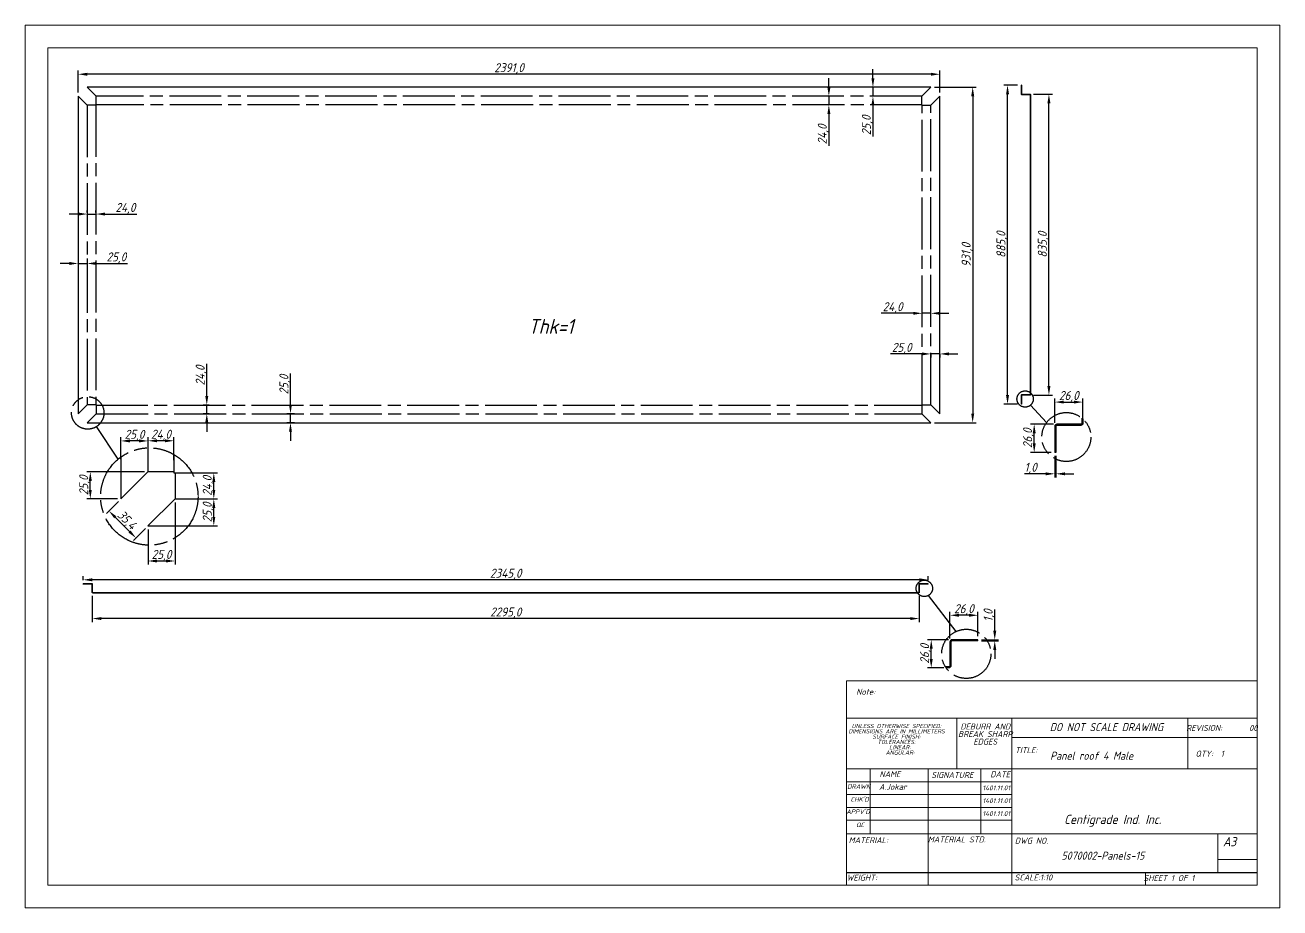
# Model space of a CAD drawing. Header units: inches. Extents: x 18597 to 101525, y -10106 to 51.
# Drawn here: x 63507 to 66990, y -2417 to 33 of the extents above; entities that cross this region are included whole.
import ezdxf

# ---------------------------------------------------------------- set-up
doc = ezdxf.new("R2010")
doc.units = ezdxf.units.IN
doc.header["$LTSCALE"] = 6
doc.header["$MEASUREMENT"] = 0
doc.linetypes.add('ACAD_ISO08W100', pattern=[36, 24, -3, 6, -3])
doc.linetypes.add('SLD-Solid', pattern=[0])
doc.styles.add('GENISO', font='geniso.shx', dxfattribs={"oblique": 15})
doc.dimstyles.new('Scale', dxfattribs={"dimscale": 10, "dimtxt": 2.5, "dimasz": 2.5, "dimexe": 1, "dimexo": 1, "dimgap": 0.1, "dimtad": 1, "dimdec": 1, "dimzin": 0, "dimtxsty": 'GENISO', "dimcen": 2.5, "dimclrd": 1, "dimclre": 1, "dimclrt": 256, "dimadec": 0, "dimazin": 0, "dimtfac": 1, "dimtdec": 1, "dimtmove": 0, "dimatfit": 3, "dimfxl": 1, "dimtzin": 0, "dimlwd": -1, "dimlwe": -1, "dimarcsym": 0})
doc.dimstyles.new('Scale 3', dxfattribs={"dimscale": 10, "dimtxt": 2.5, "dimasz": 2.5, "dimexe": 1, "dimexo": 1, "dimgap": 0.1, "dimtad": 1, "dimdec": 1, "dimlfac": 0.333333, "dimzin": 0, "dimtxsty": 'GENISO', "dimcen": 2.5, "dimclrd": 1, "dimclre": 1, "dimclrt": 256, "dimadec": 0, "dimazin": 0, "dimtfac": 1, "dimtdec": 1, "dimtmove": 0, "dimatfit": 3, "dimfxl": 1, "dimtzin": 0, "dimlwd": -1, "dimlwe": -1, "dimarcsym": 0})

# ---------------------------------------------------------------- blocks, each defined once
blk = doc.blocks.new('*D268')
at = {"color": 1, "transparency": 16777216}
for p, q in [((66030.9, -139.8), (66147, -139.8)), ((66137, -164.8), (66137, -1045.8)), ((66030.9, -1070.8), (66147, -1070.8))]:
    blk.add_line(p, q, dxfattribs=at)
for points in [[(66132.9, -164.8), (66141.2, -164.8), (66137, -139.8)], [(66132.9, -1045.8), (66141.2, -1045.8), (66137, -1070.8)]]:
    blk.add_solid(points, dxfattribs=at)
at = {"layer": 'Defpoints', "color": 0, "transparency": 16777216}
for p in [(66020.9, -139.8), (66020.9, -1070.8), (66137, -1070.8)]:
    blk.add_point(p, dxfattribs=at)
at = {"transparency": 16777216, "insert": (66121.7, -605.3), "char_height": 25, "attachment_point": 5, "rotation": 90, "style": 'GENISO'}
blk.add_mtext('931,0', dxfattribs=at)
blk = doc.blocks.new('*D269')
at = {"color": 1, "transparency": 16777216}
for p, q in [((63654.9, -154.8), (63654.9, -93.7)), ((66020.9, -103.7), (63679.9, -103.7)), ((66045.9, -154.8), (66045.9, -93.7))]:
    blk.add_line(p, q, dxfattribs=at)
for points in [[(63679.9, -99.6), (63679.9, -107.9), (63654.9, -103.7)], [(66020.9, -99.6), (66020.9, -107.9), (66045.9, -103.7)]]:
    blk.add_solid(points, dxfattribs=at)
at = {"layer": 'Defpoints', "color": 0, "transparency": 16777216}
for p in [(63654.9, -103.7), (63654.9, -164.8), (66045.9, -164.8)]:
    blk.add_point(p, dxfattribs=at)
at = {"transparency": 16777216, "insert": (64850.4, -88.4), "char_height": 25, "attachment_point": 5, "style": 'GENISO'}
blk.add_mtext('2391,0', dxfattribs=at)
blk = doc.blocks.new('*D270')
at = {"color": 1, "transparency": 16777216}
for p, q in [((64011.5, -996.8), (64011.5, -907.9)), ((64018.3, -1021.8), (64001.5, -1021.8)), ((64011.5, -1045.8), (64011.5, -1021.8)), ((64018.3, -1045.8), (64001.5, -1045.8)), ((64011.5, -1070.8), (64011.5, -1095.8))]:
    blk.add_line(p, q, dxfattribs=at)
for points in [[(64007.3, -996.8), (64015.7, -996.8), (64011.5, -1021.8)], [(64007.3, -1070.8), (64015.7, -1070.8), (64011.5, -1045.8)]]:
    blk.add_solid(points, dxfattribs=at)
at = {"layer": 'Defpoints', "color": 0, "transparency": 16777216}
for p in [(64011.5, -1021.8), (64028.3, -1021.8), (64028.3, -1045.8)]:
    blk.add_point(p, dxfattribs=at)
at = {"transparency": 16777216, "insert": (63996.1, -939.9), "char_height": 25, "attachment_point": 5, "rotation": 90, "style": 'GENISO'}
blk.add_mtext('24,0', dxfattribs=at)
blk = doc.blocks.new('*D271')
at = {"color": 1, "transparency": 16777216}
for p, q in [((64243.8, -1020.8), (64243.8, -934.4)), ((64255.1, -1045.8), (64233.8, -1045.8)), ((64255.1, -1070.8), (64233.8, -1070.8)), ((64243.8, -1070.8), (64243.8, -1045.8)), ((64243.8, -1095.8), (64243.8, -1120.8))]:
    blk.add_line(p, q, dxfattribs=at)
for points in [[(64239.6, -1020.8), (64247.9, -1020.8), (64243.8, -1045.8)], [(64239.6, -1095.8), (64247.9, -1095.8), (64243.8, -1070.8)]]:
    blk.add_solid(points, dxfattribs=at)
at = {"layer": 'Defpoints', "color": 0, "transparency": 16777216}
for p in [(64243.8, -1045.8), (64265.1, -1045.8), (64265.1, -1070.8)]:
    blk.add_point(p, dxfattribs=at)
at = {"transparency": 16777216, "insert": (64228.4, -965.1), "char_height": 25, "attachment_point": 5, "rotation": 90, "style": 'GENISO'}
blk.add_mtext('25,0', dxfattribs=at)
blk = doc.blocks.new('*D272')
at = {"color": 1, "transparency": 16777216}
for p, q in [((65995.9, -880), (65909.4, -880)), ((66045.9, -880), (66020.9, -880)), ((66020.9, -880.3), (66020.9, -890)), ((66045.9, -880.3), (66045.9, -890)), ((66070.9, -880), (66095.9, -880))]:
    blk.add_line(p, q, dxfattribs=at)
for points in [[(65995.9, -875.8), (65995.9, -884.1), (66020.9, -880)], [(66070.9, -875.8), (66070.9, -884.1), (66045.9, -880)]]:
    blk.add_solid(points, dxfattribs=at)
at = {"layer": 'Defpoints', "color": 0, "transparency": 16777216}
for p in [(66020.9, -870.3), (66045.9, -870.3), (66020.9, -880)]:
    blk.add_point(p, dxfattribs=at)
at = {"transparency": 16777216, "insert": (65940.1, -864.6), "char_height": 25, "attachment_point": 5, "style": 'GENISO'}
blk.add_mtext('25,0', dxfattribs=at)
blk = doc.blocks.new('*D273')
at = {"color": 1, "transparency": 16777216}
for p, q in [((65996.9, -764.6), (65996.9, -757.2)), ((66020.9, -764.6), (66020.9, -757.2)), ((65971.9, -767.2), (65882.9, -767.2)), ((66020.9, -767.2), (65996.9, -767.2)), ((66045.9, -767.2), (66070.9, -767.2))]:
    blk.add_line(p, q, dxfattribs=at)
for points in [[(65971.9, -763), (65971.9, -771.4), (65996.9, -767.2)], [(66045.9, -763), (66045.9, -771.4), (66020.9, -767.2)]]:
    blk.add_solid(points, dxfattribs=at)
at = {"layer": 'Defpoints', "color": 0, "transparency": 16777216}
for p in [(65996.9, -767.2), (65996.9, -774.6), (66020.9, -774.6)]:
    blk.add_point(p, dxfattribs=at)
at = {"transparency": 16777216, "insert": (65914.9, -751.8), "char_height": 25, "attachment_point": 5, "style": 'GENISO'}
blk.add_mtext('24,0', dxfattribs=at)
blk = doc.blocks.new('*D274')
at = {"color": 1, "transparency": 16777216}
for p, q in [((65737.9, -139.8), (65737.9, -114.8)), ((65745.3, -164.8), (65727.9, -164.8)), ((65737.9, -164.8), (65737.9, -188.8)), ((65745.3, -188.8), (65727.9, -188.8)), ((65737.9, -213.8), (65737.9, -302.8))]:
    blk.add_line(p, q, dxfattribs=at)
for points in [[(65733.8, -139.8), (65742.1, -139.8), (65737.9, -164.8)], [(65733.8, -213.8), (65742.1, -213.8), (65737.9, -188.8)]]:
    blk.add_solid(points, dxfattribs=at)
at = {"layer": 'Defpoints', "color": 0, "transparency": 16777216}
for p in [(65755.3, -164.8), (65737.9, -188.8), (65755.3, -188.8)]:
    blk.add_point(p, dxfattribs=at)
at = {"transparency": 16777216, "insert": (65722.6, -270.8), "char_height": 25, "attachment_point": 5, "rotation": 90, "style": 'GENISO'}
blk.add_mtext('24,0', dxfattribs=at)
blk = doc.blocks.new('*D275')
at = {"color": 1, "transparency": 16777216}
for p, q in [((65860.2, -114.8), (65860.2, -89.8)), ((65860.2, -139.8), (65860.2, -164.8)), ((65860.2, -189.8), (65860.2, -276.3))]:
    blk.add_line(p, q, dxfattribs=at)
for points in [[(65856, -114.8), (65864.3, -114.8), (65860.2, -139.8)], [(65856, -189.8), (65864.3, -189.8), (65860.2, -164.8)]]:
    blk.add_solid(points, dxfattribs=at)
at = {"layer": 'Defpoints', "color": 0, "transparency": 16777216}
for p in [(65860.2, -139.8), (65860.2, -164.8), (65860.2, -164.8)]:
    blk.add_point(p, dxfattribs=at)
at = {"transparency": 16777216, "insert": (65844.8, -245.6), "char_height": 25, "attachment_point": 5, "rotation": 90, "style": 'GENISO'}
blk.add_mtext('25,0', dxfattribs=at)
blk = doc.blocks.new('*D276')
at = {"color": 1, "transparency": 16777216}
for p, q in [((63654.9, -615.3), (63654.9, -638.9)), ((63679.9, -615.3), (63679.9, -638.9)), ((63629.9, -628.9), (63604.9, -628.9)), ((63654.9, -628.9), (63679.9, -628.9)), ((63704.9, -628.9), (63791.3, -628.9))]:
    blk.add_line(p, q, dxfattribs=at)
for points in [[(63629.9, -624.7), (63629.9, -633.1), (63654.9, -628.9)], [(63704.9, -624.7), (63704.9, -633.1), (63679.9, -628.9)]]:
    blk.add_solid(points, dxfattribs=at)
at = {"layer": 'Defpoints', "color": 0, "transparency": 16777216}
for p in [(63654.9, -605.3), (63679.9, -605.3), (63679.9, -628.9)]:
    blk.add_point(p, dxfattribs=at)
at = {"transparency": 16777216, "insert": (63760.6, -613.5), "char_height": 25, "attachment_point": 5, "style": 'GENISO'}
blk.add_mtext('25,0', dxfattribs=at)
blk = doc.blocks.new('*D277')
at = {"color": 1, "transparency": 16777216}
for p, q in [((63679.9, -487.1), (63679.9, -481.8)), ((63703.9, -487.1), (63703.9, -481.8)), ((63654.9, -491.8), (63629.9, -491.8)), ((63679.9, -491.8), (63703.9, -491.8)), ((63728.9, -491.8), (63817.8, -491.8))]:
    blk.add_line(p, q, dxfattribs=at)
for points in [[(63654.9, -487.6), (63654.9, -495.9), (63679.9, -491.8)], [(63728.9, -487.6), (63728.9, -495.9), (63703.9, -491.8)]]:
    blk.add_solid(points, dxfattribs=at)
at = {"layer": 'Defpoints', "color": 0, "transparency": 16777216}
for p in [(63679.9, -497.1), (63703.9, -491.8), (63703.9, -497.1)]:
    blk.add_point(p, dxfattribs=at)
at = {"transparency": 16777216, "insert": (63785.8, -476.4), "char_height": 25, "attachment_point": 5, "style": 'GENISO'}
blk.add_mtext('24,0', dxfattribs=at)
blk = doc.blocks.new('*D278')
at = {"color": 1, "transparency": 16777216}
for p, q in [((66360.9, -1075.2), (66297.7, -1075.2)), ((66307.7, -1128.2), (66307.7, -1100.2)), ((66354.9, -1153.2), (66297.7, -1153.2))]:
    blk.add_line(p, q, dxfattribs=at)
for points in [[(66303.6, -1100.2), (66311.9, -1100.2), (66307.7, -1075.2)], [(66303.6, -1128.2), (66311.9, -1128.2), (66307.7, -1153.2)]]:
    blk.add_solid(points, dxfattribs=at)
at = {"layer": 'Defpoints', "color": 0, "transparency": 16777216}
for p in [(66307.7, -1075.2), (66370.9, -1075.2), (66364.9, -1153.2)]:
    blk.add_point(p, dxfattribs=at)
at = {"transparency": 16777216, "insert": (66292.4, -1114.2), "char_height": 25, "attachment_point": 5, "rotation": 90, "style": 'GENISO'}
blk.add_mtext('26,0', dxfattribs=at)
blk = doc.blocks.new('*D279')
at = {"color": 1, "transparency": 16777216}
for p, q in [((66364.9, -1071.2), (66364.9, -1003.6)), ((66442.9, -1062.2), (66442.9, -1003.6)), ((66389.9, -1013.6), (66417.9, -1013.6))]:
    blk.add_line(p, q, dxfattribs=at)
for points in [[(66389.9, -1009.5), (66389.9, -1017.8), (66364.9, -1013.6)], [(66417.9, -1009.5), (66417.9, -1017.8), (66442.9, -1013.6)]]:
    blk.add_solid(points, dxfattribs=at)
at = {"layer": 'Defpoints', "color": 0, "transparency": 16777216}
for p in [(66442.9, -1013.6), (66442.9, -1072.2), (66364.9, -1081.2)]:
    blk.add_point(p, dxfattribs=at)
at = {"transparency": 16777216, "insert": (66403.9, -998.3), "char_height": 25, "attachment_point": 5, "style": 'GENISO'}
blk.add_mtext('26,0', dxfattribs=at)
blk = doc.blocks.new('*D280')
at = {"color": 1, "transparency": 16777216}
for p, q in [((66364.9, -1163.2), (66364.9, -1222.7)), ((66367.9, -1163.2), (66367.9, -1222.7)), ((66339.9, -1212.7), (66280.6, -1212.7)), ((66367.9, -1212.7), (66364.9, -1212.7)), ((66392.9, -1212.7), (66417.9, -1212.7))]:
    blk.add_line(p, q, dxfattribs=at)
for points in [[(66339.9, -1208.6), (66339.9, -1216.9), (66364.9, -1212.7)], [(66392.9, -1208.6), (66392.9, -1216.9), (66367.9, -1212.7)]]:
    blk.add_solid(points, dxfattribs=at)
at = {"layer": 'Defpoints', "color": 0, "transparency": 16777216}
for p in [(66364.9, -1153.2), (66367.9, -1153.2), (66364.9, -1212.7)]:
    blk.add_point(p, dxfattribs=at)
at = {"transparency": 16777216, "insert": (66297.7, -1197.4), "char_height": 25, "attachment_point": 5, "style": 'GENISO'}
blk.add_mtext('1,0', dxfattribs=at)
blk = doc.blocks.new('*D281')
at = {"color": 1, "transparency": 16777216}
for p, q in [((66073.7, -1669.4), (66073.7, -1595.3)), ((66151.7, -1663.4), (66151.7, -1595.3)), ((66126.7, -1605.3), (66098.7, -1605.3))]:
    blk.add_line(p, q, dxfattribs=at)
for points in [[(66098.7, -1601.2), (66098.7, -1609.5), (66073.7, -1605.3)], [(66126.7, -1601.2), (66126.7, -1609.5), (66151.7, -1605.3)]]:
    blk.add_solid(points, dxfattribs=at)
at = {"layer": 'Defpoints', "color": 0, "transparency": 16777216}
for p in [(66073.7, -1605.3), (66073.7, -1679.4), (66151.7, -1673.4)]:
    blk.add_point(p, dxfattribs=at)
at = {"transparency": 16777216, "insert": (66112.7, -1590), "char_height": 25, "attachment_point": 5, "style": 'GENISO'}
blk.add_mtext('26,0', dxfattribs=at)
blk = doc.blocks.new('*D282')
at = {"color": 1, "transparency": 16777216}
for p, q in [((66069.7, -1673.4), (66012, -1673.4)), ((66022, -1726.4), (66022, -1698.4)), ((66057, -1751.4), (66012, -1751.4))]:
    blk.add_line(p, q, dxfattribs=at)
for points in [[(66017.8, -1698.4), (66026.1, -1698.4), (66022, -1673.4)], [(66017.8, -1726.4), (66026.1, -1726.4), (66022, -1751.4)]]:
    blk.add_solid(points, dxfattribs=at)
at = {"layer": 'Defpoints', "color": 0, "transparency": 16777216}
for p in [(66022, -1673.4), (66079.7, -1673.4), (66067, -1751.4)]:
    blk.add_point(p, dxfattribs=at)
at = {"transparency": 16777216, "insert": (66006.6, -1712.4), "char_height": 25, "attachment_point": 5, "rotation": 90, "style": 'GENISO'}
blk.add_mtext('26,0', dxfattribs=at)
blk = doc.blocks.new('*D283')
at = {"color": 1, "transparency": 16777216}
for p, q in [((66198.2, -1648.4), (66198.2, -1589.1)), ((66161.7, -1673.4), (66208.2, -1673.4)), ((66161.7, -1676.4), (66208.2, -1676.4)), ((66198.2, -1676.4), (66198.2, -1673.4)), ((66198.2, -1701.4), (66198.2, -1726.4))]:
    blk.add_line(p, q, dxfattribs=at)
for points in [[(66194, -1648.4), (66202.4, -1648.4), (66198.2, -1673.4)], [(66194, -1701.4), (66202.4, -1701.4), (66198.2, -1676.4)]]:
    blk.add_solid(points, dxfattribs=at)
at = {"layer": 'Defpoints', "color": 0, "transparency": 16777216}
for p in [(66151.7, -1673.4), (66151.7, -1676.4), (66198.2, -1673.4)]:
    blk.add_point(p, dxfattribs=at)
at = {"transparency": 16777216, "insert": (66182.8, -1606.2), "char_height": 25, "attachment_point": 5, "rotation": 90, "style": 'GENISO'}
blk.add_mtext('1,0', dxfattribs=at)
blk = doc.blocks.new('*D284')
at = {"color": 1, "transparency": 16777216}
for p, q in [((63693.6, -1551.6), (63693.6, -1624.4)), ((65988.6, -1551.6), (65988.6, -1624.4)), ((65963.6, -1614.4), (63718.6, -1614.4))]:
    blk.add_line(p, q, dxfattribs=at)
for points in [[(63718.6, -1610.3), (63718.6, -1618.6), (63693.6, -1614.4)], [(65963.6, -1610.3), (65963.6, -1618.6), (65988.6, -1614.4)]]:
    blk.add_solid(points, dxfattribs=at)
at = {"layer": 'Defpoints', "color": 0, "transparency": 16777216}
for p in [(63693.6, -1541.6), (65988.6, -1541.6), (63693.6, -1614.4)]:
    blk.add_point(p, dxfattribs=at)
at = {"transparency": 16777216, "insert": (64841.1, -1599.1), "char_height": 25, "attachment_point": 5, "style": 'GENISO'}
blk.add_mtext('2295,0', dxfattribs=at)
blk = doc.blocks.new('*D285')
at = {"color": 1, "transparency": 16777216}
for p, q in [((66305.8, -159.3), (66358.6, -159.3)), ((66348.6, -969.3), (66348.6, -184.3)), ((66305.8, -994.3), (66358.6, -994.3))]:
    blk.add_line(p, q, dxfattribs=at)
for points in [[(66344.4, -184.3), (66352.8, -184.3), (66348.6, -159.3)], [(66344.4, -969.3), (66352.8, -969.3), (66348.6, -994.3)]]:
    blk.add_solid(points, dxfattribs=at)
at = {"layer": 'Defpoints', "color": 0, "transparency": 16777216}
for p in [(66295.8, -159.3), (66348.6, -159.3), (66295.8, -994.3)]:
    blk.add_point(p, dxfattribs=at)
at = {"transparency": 16777216, "insert": (66333.2, -576.8), "char_height": 25, "attachment_point": 5, "rotation": 90, "style": 'GENISO'}
blk.add_mtext('835,0', dxfattribs=at)
blk = doc.blocks.new('*D286')
at = {"color": 1, "transparency": 16777216}
for p, q in [((63965.2, -1282.2), (64041, -1282.2)), ((64031, -1332.2), (64031, -1307.2)), ((63960.7, -1357.2), (64041, -1357.2))]:
    blk.add_line(p, q, dxfattribs=at)
for points in [[(64026.9, -1307.2), (64035.2, -1307.2), (64031, -1282.2)], [(64026.9, -1332.2), (64035.2, -1332.2), (64031, -1357.2)]]:
    blk.add_solid(points, dxfattribs=at)
at = {"layer": 'Defpoints', "color": 0, "transparency": 16777216}
for p in [(63955.2, -1282.2), (64031, -1282.2), (63950.7, -1357.2)]:
    blk.add_point(p, dxfattribs=at)
at = {"transparency": 16777216, "insert": (64015.7, -1319.7), "char_height": 25, "attachment_point": 5, "rotation": 90, "style": 'GENISO'}
blk.add_mtext('25,0', dxfattribs=at)
blk = doc.blocks.new('*D287')
at = {"color": 1, "transparency": 16777216}
for p, q in [((63773.4, -1172.4), (63773.4, -1111.4)), ((63848.4, -1130.7), (63848.4, -1111.4)), ((63823.4, -1121.4), (63798.4, -1121.4))]:
    blk.add_line(p, q, dxfattribs=at)
for points in [[(63798.4, -1117.2), (63798.4, -1125.6), (63773.4, -1121.4)], [(63823.4, -1117.2), (63823.4, -1125.6), (63848.4, -1121.4)]]:
    blk.add_solid(points, dxfattribs=at)
at = {"layer": 'Defpoints', "color": 0, "transparency": 16777216}
for p in [(63773.4, -1121.4), (63848.4, -1140.7), (63773.4, -1182.4)]:
    blk.add_point(p, dxfattribs=at)
at = {"transparency": 16777216, "insert": (63810.9, -1106), "char_height": 25, "attachment_point": 5, "style": 'GENISO'}
blk.add_mtext('25,0', dxfattribs=at)
blk = doc.blocks.new('*D288')
at = {"color": 1, "transparency": 16777216}
for p, q in [((63848.4, -1174.7), (63848.4, -1111)), ((63920.4, -1174.7), (63920.4, -1111)), ((63895.4, -1121), (63873.4, -1121))]:
    blk.add_line(p, q, dxfattribs=at)
for points in [[(63873.4, -1116.9), (63873.4, -1125.2), (63848.4, -1121)], [(63895.4, -1116.9), (63895.4, -1125.2), (63920.4, -1121)]]:
    blk.add_solid(points, dxfattribs=at)
at = {"layer": 'Defpoints', "color": 0, "transparency": 16777216}
for p in [(63848.4, -1121), (63848.4, -1184.7), (63920.4, -1184.7)]:
    blk.add_point(p, dxfattribs=at)
at = {"transparency": 16777216, "insert": (63884.4, -1105.7), "char_height": 25, "attachment_point": 5, "style": 'GENISO'}
blk.add_mtext('24,0', dxfattribs=at)
blk = doc.blocks.new('*D289')
at = {"color": 1, "transparency": 16777216}
for p, q in [((63952.6, -1210.2), (64041, -1210.2)), ((64031, -1257.2), (64031, -1235.2)), ((63952.6, -1282.2), (64041, -1282.2))]:
    blk.add_line(p, q, dxfattribs=at)
for points in [[(64026.9, -1235.2), (64035.2, -1235.2), (64031, -1210.2)], [(64026.9, -1257.2), (64035.2, -1257.2), (64031, -1282.2)]]:
    blk.add_solid(points, dxfattribs=at)
at = {"layer": 'Defpoints', "color": 0, "transparency": 16777216}
for p in [(63942.6, -1210.2), (64031, -1210.2), (63942.6, -1282.2)]:
    blk.add_point(p, dxfattribs=at)
at = {"transparency": 16777216, "insert": (64015.7, -1246.2), "char_height": 25, "attachment_point": 5, "rotation": 90, "style": 'GENISO'}
blk.add_mtext('24,0', dxfattribs=at)
blk = doc.blocks.new('*D290')
at = {"color": 1, "transparency": 16777216}
for p, q in [((63766.3, -1289.3), (63732.9, -1322.7)), ((63797.3, -1373), (63757.6, -1333.3)), ((63841.3, -1364.3), (63807.9, -1397.7))]:
    blk.add_line(p, q, dxfattribs=at)
for points in [[(63760.6, -1330.4), (63754.7, -1336.3), (63739.9, -1315.6)], [(63800.2, -1370), (63794.3, -1375.9), (63814.9, -1390.6)]]:
    blk.add_solid(points, dxfattribs=at)
at = {"layer": 'Defpoints', "color": 0, "transparency": 16777216}
for p in [(63773.4, -1282.2), (63739.9, -1315.6), (63848.4, -1357.2)]:
    blk.add_point(p, dxfattribs=at)
at = {"transparency": 16777216, "insert": (63788.3, -1342.3), "char_height": 25, "attachment_point": 5, "rotation": 315, "style": 'GENISO'}
blk.add_mtext('35,4', dxfattribs=at)
blk = doc.blocks.new('*D291')
at = {"color": 1, "transparency": 16777216}
for p, q in [((63838.4, -1207.2), (63678.3, -1207.2)), ((63688.3, -1257.2), (63688.3, -1232.2)), ((63763.4, -1282.2), (63678.3, -1282.2))]:
    blk.add_line(p, q, dxfattribs=at)
for points in [[(63684.1, -1232.2), (63692.5, -1232.2), (63688.3, -1207.2)], [(63684.1, -1257.2), (63692.5, -1257.2), (63688.3, -1282.2)]]:
    blk.add_solid(points, dxfattribs=at)
at = {"layer": 'Defpoints', "color": 0, "transparency": 16777216}
for p in [(63688.3, -1207.2), (63848.4, -1207.2), (63773.4, -1282.2)]:
    blk.add_point(p, dxfattribs=at)
at = {"transparency": 16777216, "insert": (63672.9, -1244.7), "char_height": 25, "attachment_point": 5, "rotation": 90, "style": 'GENISO'}
blk.add_mtext('25,0', dxfattribs=at)
blk = doc.blocks.new('*D292')
at = {"color": 1, "transparency": 16777216}
for p, q in [((63923.4, -1292.2), (63923.4, -1464.7)), ((63848.4, -1367.2), (63848.4, -1464.7)), ((63898.4, -1454.7), (63873.4, -1454.7))]:
    blk.add_line(p, q, dxfattribs=at)
for points in [[(63873.4, -1450.5), (63873.4, -1458.9), (63848.4, -1454.7)], [(63898.4, -1450.5), (63898.4, -1458.9), (63923.4, -1454.7)]]:
    blk.add_solid(points, dxfattribs=at)
at = {"layer": 'Defpoints', "color": 0, "transparency": 16777216}
for p in [(63923.4, -1282.2), (63848.4, -1357.2), (63848.4, -1454.7)]:
    blk.add_point(p, dxfattribs=at)
at = {"transparency": 16777216, "insert": (63885.9, -1439.3), "char_height": 25, "attachment_point": 5, "style": 'GENISO'}
blk.add_mtext('25,0', dxfattribs=at)
blk = doc.blocks.new('*D293')
at = {"color": 1, "transparency": 16777216}
for p, q in [((66261.8, -134.3), (66223.7, -134.3)), ((66233.7, -994.3), (66233.7, -159.3)), ((66261.8, -1019.3), (66223.7, -1019.3))]:
    blk.add_line(p, q, dxfattribs=at)
for points in [[(66229.6, -159.3), (66237.9, -159.3), (66233.7, -134.3)], [(66229.6, -994.3), (66237.9, -994.3), (66233.7, -1019.3)]]:
    blk.add_solid(points, dxfattribs=at)
at = {"layer": 'Defpoints', "color": 0, "transparency": 16777216}
for p in [(66233.7, -134.3), (66271.8, -134.3), (66271.8, -1019.3)]:
    blk.add_point(p, dxfattribs=at)
at = {"transparency": 16777216, "insert": (66218.3, -576.8), "char_height": 25, "attachment_point": 5, "rotation": 90, "style": 'GENISO'}
blk.add_mtext('885,0', dxfattribs=at)
blk = doc.blocks.new('*D294')
at = {"color": 1, "transparency": 16777216}
for p, q in [((63668.6, -1507.6), (63668.6, -1496.9)), ((66013.6, -1507.6), (66013.6, -1496.9)), ((65988.6, -1506.9), (63693.6, -1506.9))]:
    blk.add_line(p, q, dxfattribs=at)
for points in [[(63693.6, -1502.7), (63693.6, -1511), (63668.6, -1506.9)], [(65988.6, -1502.7), (65988.6, -1511), (66013.6, -1506.9)]]:
    blk.add_solid(points, dxfattribs=at)
at = {"layer": 'Defpoints', "color": 0, "transparency": 16777216}
for p in [(63668.6, -1506.9), (63668.6, -1517.6), (66013.6, -1517.6)]:
    blk.add_point(p, dxfattribs=at)
at = {"transparency": 16777216, "insert": (64841.1, -1491.5), "char_height": 25, "attachment_point": 5, "style": 'GENISO'}
blk.add_mtext('2345,0', dxfattribs=at)

msp = doc.modelspace()

# ---------------------------------------------------------------- linework, layer by layer
for p, q in [((66272.84, -134.27), (66271.84, -134.27)), ((63679.87, -189.84), (63654.87, -164.84)), ((63704.87, -164.84), (63679.87, -139.84)), ((63704.87, -188.84), (63704.87, -164.84)), ((65995.87, -164.84), (66020.87, -139.84)), ((65995.87, -188.84), (65995.87, -164.84)), ((66020.87, -189.84), (66045.87, -164.84)), ((63703.87, -189.84), (63679.87, -189.84)), ((65996.87, -189.84), (66020.87, -189.84)), ((63679.87, -1020.84), (63654.87, -1045.84)), ((63703.87, -1020.84), (63679.87, -1020.84)), ((63704.87, -1021.84), (63704.87, -1045.84)), ((65995.87, -1021.84), (65995.87, -1045.84)), ((65996.87, -1020.84), (66020.87, -1020.84)), ((66020.87, -1020.84), (66045.87, -1045.84)), ((66272.84, -1019.27), (66271.84, -1019.27)), ((63704.87, -1045.84), (63679.87, -1070.84)), ((65995.87, -1045.84), (66020.87, -1070.84)), ((66367.87, -1153.23), (66364.87, -1153.23)), ((63848.35, -1207.22), (63773.35, -1282.22)), ((63920.35, -1207.22), (63848.35, -1207.22)), ((63923.35, -1210.22), (63923.35, -1282.22)), ((63923.35, -1282.22), (63848.35, -1357.22)), ((63668.62, -1518.59), (63668.62, -1517.59)), ((66013.62, -1518.59), (66013.62, -1517.59)), ((66151.68, -1676.35), (66151.68, -1673.35)), ((65787.16, -2318.89), (66926.66, -2318.89))]:
    msp.add_line(p, q)
at = {"linetype": 'ACAD_ISO08W100'}
for p, q in [((66342.29, -1070.3), (66297.85, -1021.76)), ((63765.58, -1171.98), (63705.88, -1081.27)), ((66090.92, -1650.28), (66014.43, -1550.18))]:
    msp.add_line(p, q, dxfattribs=at)
at = {"color": 7, "linetype": 'SLD-Solid', "lineweight": 0}
for p, q in [((65787.16, -1787.34), (66926.66, -1787.34)), ((65787.16, -1787.34), (65787.16, -1890.95)), ((65787.16, -1890.95), (66926.66, -1890.95)), ((65787.16, -1890.95), (65787.16, -2352.46)), ((66092.59, -1890.95), (66092.59, -2031.5)), ((66245.31, -1890.95), (66245.31, -2354.55)), ((66734.42, -2031.5), (66734.42, -1890.95)), ((66926.66, -1944.44), (66245.31, -1944.44)), ((66926.66, -2031.5), (65787.16, -2031.5)), ((65852.61, -2031.5), (65852.61, -2211.91)), ((66013.64, -2031.5), (66013.64, -2352.46)), ((66159.71, -2031.5), (66159.71, -2211.91)), ((66245.31, -2352.46), (66245.31, -2031.5)), ((66245.31, -2067.16), (65787.16, -2067.16)), ((66245.31, -2102.82), (65787.16, -2102.82)), ((66245.31, -2138.48), (65787.16, -2138.48)), ((66245.31, -2174.15), (65787.16, -2174.15)), ((65874.42, -2211.91), (65787.16, -2211.91)), ((65874.42, -2211.91), (66926.66, -2211.91)), ((66817.58, -2318.89), (66817.58, -2211.91)), ((66926.66, -2283.23), (66817.58, -2283.23)), ((66616.19, -2354.55), (66616.19, -2318.89))]:
    msp.add_line(p, q, dxfattribs=at)
for points in [[(63507.31, 32.7), (66989.59, 32.7), (66989.59, -2417.49), (63507.31, -2417.49)], [(63570.24, -30.23), (66926.66, -30.23), (66926.66, -2354.55), (63570.24, -2354.55)]]:
    msp.add_lwpolyline(points, close=True, dxfattribs=at)
for points in [[(66271.84, -134.27), (66271.84, -158.27, 0.4142136), (66273.84, -160.27), (66295.84, -160.27, -0.4142136), (66296.84, -161.27), (66296.84, -992.27, -0.4142136), (66295.84, -993.27), (66273.84, -993.27, 0.4142136), (66271.84, -995.27), (66271.84, -1019.27)], [(66272.84, -134.27), (66272.84, -158.27, 0.4142136), (66273.84, -159.27), (66295.84, -159.27, -0.4142136), (66297.84, -161.27), (66297.84, -992.27, -0.4142136), (66295.84, -994.27), (66273.84, -994.27, 0.4142136), (66272.84, -995.27), (66272.84, -1019.27)], [(66439.87, -1057.85), (66439.87, -1072.23, -0.4142136), (66436.87, -1075.23), (66370.87, -1075.23, 0.4142136), (66364.87, -1081.23), (66364.87, -1153.23)], [(66442.87, -1060.44), (66442.87, -1072.23, -0.4142136), (66436.87, -1078.23), (66370.87, -1078.23, 0.4142136), (66367.87, -1081.23), (66367.87, -1153.23)], [(66013.62, -1517.59), (65989.62, -1517.59, 0.4142136), (65987.62, -1519.59), (65987.62, -1541.59, -0.4142136), (65986.62, -1542.59), (63695.62, -1542.59, -0.4142136), (63694.62, -1541.59), (63694.62, -1519.59, 0.4142136), (63692.62, -1517.59), (63668.62, -1517.59)], [(66013.62, -1518.59), (65989.62, -1518.59, 0.4142136), (65988.62, -1519.59), (65988.62, -1541.59, -0.4142136), (65986.62, -1543.59), (63695.62, -1543.59, -0.4142136), (63693.62, -1541.59), (63693.62, -1519.59, 0.4142136), (63692.62, -1518.59), (63668.62, -1518.59)], [(66151.68, -1673.35), (66079.68, -1673.35, 0.4142136), (66073.68, -1679.35), (66073.68, -1745.35, -0.4142136), (66070.68, -1748.35), (66061.34, -1748.35)], [(66151.68, -1676.35), (66079.68, -1676.35, 0.4142136), (66076.68, -1679.35), (66076.68, -1745.35, -0.4142136), (66070.68, -1751.35), (66063.31, -1751.35)]]:
    msp.add_lwpolyline(points, format="xyb")
for points in [[(63654.87, -164.84), (63654.87, -1045.84)], [(66020.87, -139.84), (63679.87, -139.84)], [(66045.87, -1045.84), (66045.87, -164.84)], [(63679.87, -1070.84), (66020.87, -1070.84)], [(63773.35, -1165.96), (63773.35, -1282.22)], [(63848.35, -1357.22), (63959.83, -1357.22)]]:
    msp.add_lwpolyline(points)
at = {"linetype": 'ACAD_ISO08W100'}
for points in [[(65995.87, -164.84), (63704.87, -164.84)], [(63679.87, -189.84), (63679.87, -1020.84)], [(66020.87, -1020.84), (66020.87, -189.84)], [(63704.87, -1045.84), (65995.87, -1045.84)], [(63848.35, -1140.67), (63848.35, -1207.22)], [(63920.35, -1159.11), (63920.35, -1210.22), (63970.28, -1210.22)], [(63923.35, -1282.22), (63987.05, -1282.22)]]:
    msp.add_lwpolyline(points, dxfattribs=at)
msp.add_lwpolyline([(63703.87, -188.84), (63703.87, -1021.84), (65996.87, -1021.84), (65996.87, -188.84)], close=True, dxfattribs=at)
for centre, radius in [((63681.12, -1043.66), 45.03), ((66282.56, -1005.05), 22.65), ((66397.02, -1110.57), 67.94), ((63852.13, -1275.69), 135.08), ((66002.84, -1530.59), 22.76), ((66119.35, -1712.35), 68.28)]:
    msp.add_circle(centre, radius, dxfattribs=at)

# ---------------------------------------------------------------- texts
at = {"style": 'GENISO', "oblique": 15}
msp.add_text('Thk=1', height=40.989, dxfattribs=at).set_placement((64903.21, -824.11))
at = {"attachment_point": 5, "style": 'GENISO'}
for s, insert, char_height in [('Note:', (65840.24, -1817.67), 16.544), ('UNLESS OTHERWISE SPECIFIED:', (65925.52, -1912.72), 11.5807), ('DEBURR AND', (66171.94, -1913.98), 16.544), ('DO NOT SCALE DRAWING', (66508.04, -1915.72), 22.2706), ('REVISION:       00', (66828.44, -1918.07), 16.5439), ('DIMENSIONS ARE IN MILLIMETERS', (65925.52, -1927.41), 11.5807), ('SURFACE FINISH:', (65925.52, -1942.09), 11.5807), ('BREAK SHARP', (66171.94, -1934.96), 16.5439), ('EDGES', (66171.94, -1955.94), 16.544), ('TOLERANCES:', (65925.52, -1956.77), 11.5807), ('ANGULAR:', (65935.43, -1986.14), 11.581), ('LINEAR:', (65935.43, -1971.46), 11.581), ('TITLE:', (66285.48, -1979.64), 16.544), ('Panel roof 4 Male', (66467.23, -1995.15), 22.2706), ('QTY:  1', (66794.69, -1989.39), 16.544), ('NAME', (65907.34, -2046.17), 16.544), ('SIGNATURE', (66080.55, -2048.53), 16.544), ('DATE', (66213.22, -2046.69), 16.544), ('DRAWN', (65820.79, -2080.71), 12.726), ('A.Jokar', (65915.44, -2081.57), 16.544), ('1401.11.01', (66202.52, -2084.38), 13.235), ("CHK'D", (65823.27, -2116.15), 12.726), ('1401.11.01', (66202.52, -2120.04), 13.235), ("APPV'D", (65818.76, -2150.52), 12.726), ('1401.11.01', (66202.52, -2155.71), 13.235), ('Centigrade Ind. Inc.', (66525.45, -2175.66), 25.4522), ('QC', (65824.82, -2187.02), 12.726), ('MATERIAL:', (65847.49, -2229.46), 16.544), ('MATERIAL STD.', (66092.74, -2227.58), 16.5439), ('DWG NO.', (66300.05, -2231.04), 16.544), ('A3', (66850.06, -2233.67), 25.452), ('5070002-Panels-15', (66498.33, -2272.47), 22.2706), ('WEIGHT:', (65829.3, -2333.36), 16.544), ('SCALE:1:10', (66305.54, -2332.97), 16.544), ('SHEET 1 OF 1', (66681.49, -2334.73), 16.5439)]:
    msp.add_mtext(s, dxfattribs=dict(at, insert=insert, char_height=char_height))

# ---------------------------------------------------------------- dimensions: what is measured, and where the dimension line sits
for base, p1, p2, dimstyle, picture, middle in [((63654.87, -103.73), (66045.87, -164.84), (63654.87, -164.84), 'Scale', '*D269', (64850.37, -88.36)), ((63703.87, -491.75), (63679.87, -497.11), (63703.87, -497.11), 'Scale', '*D277', (63785.85, -476.37)), ((63679.87, -628.89), (63654.87, -605.34), (63679.87, -605.34), 'Scale', '*D276', (63760.6, -613.51)), ((65996.87, -767.19), (66020.87, -774.63), (65996.87, -774.63), 'Scale', '*D273', (65914.88, -751.81)), ((66020.87, -879.96), (66045.87, -870.28), (66020.87, -870.28), 'Scale', '*D272', (65940.13, -864.58)), ((66442.87, -1013.64), (66364.87, -1081.23), (66442.87, -1072.23), 'Scale 3', '*D279', (66403.87, -998.27)), ((63773.35, -1121.4), (63848.35, -1140.67), (63773.35, -1182.39), 'Scale 3', '*D287', (63810.85, -1106.02)), ((63848.35, -1121.03), (63920.35, -1184.67), (63848.35, -1184.67), 'Scale 3', '*D288', (63884.35, -1105.65)), ((66364.87, -1212.75), (66367.87, -1153.23), (66364.87, -1153.23), 'Scale 3', '*D280', (66297.74, -1197.37)), ((63848.35, -1454.68), (63923.35, -1282.22), (63848.35, -1357.22), 'Scale 3', '*D292', (63885.85, -1439.31)), ((63668.62, -1506.86), (66013.62, -1517.59), (63668.62, -1517.59), 'Scale', '*D294', (64841.12, -1491.48)), ((63693.62, -1614.44), (65988.62, -1541.59), (63693.62, -1541.59), 'Scale', '*D284', (64841.12, -1599.07)), ((66073.68, -1605.34), (66151.68, -1673.35), (66073.68, -1679.35), 'Scale 3', '*D281', (66112.68, -1589.96))]:
    dim = msp.add_linear_dim(base=base, p1=p1, p2=p2, dimstyle=dimstyle)
    dim.commit()
    dim.dimension.update_dxf_attribs({"geometry": picture, "text_midpoint": middle})
for base, p1, p2, dimstyle, picture, middle in [((65860.16, -164.84), (65860.16, -139.84), (65860.16, -164.84), 'Scale', '*D275', (65844.78, -245.57)), ((65737.95, -188.84), (65755.3, -164.84), (65755.3, -188.84), 'Scale', '*D274', (65722.57, -270.82)), ((66233.72, -134.27), (66271.84, -1019.27), (66271.84, -134.27), 'Scale', '*D293', (66218.35, -576.77)), ((66137.04, -1070.84), (66020.87, -139.84), (66020.87, -1070.84), 'Scale', '*D268', (66121.67, -605.34)), ((66348.59, -159.27), (66295.84, -994.27), (66295.84, -159.27), 'Scale', '*D285', (66333.21, -576.77)), ((64011.5, -1021.84), (64028.32, -1045.84), (64028.32, -1021.84), 'Scale', '*D270', (63996.12, -939.86)), ((64243.77, -1045.84), (64265.12, -1070.84), (64265.12, -1045.84), 'Scale', '*D271', (64228.4, -965.11)), ((66307.75, -1075.23), (66364.87, -1153.23), (66370.87, -1075.23), 'Scale 3', '*D278', (66292.37, -1114.23)), ((63688.29, -1207.22), (63773.35, -1282.22), (63848.35, -1207.22), 'Scale 3', '*D291', (63672.91, -1244.72)), ((64031.04, -1210.22), (63942.6, -1282.22), (63942.6, -1210.22), 'Scale 3', '*D289', (64015.66, -1246.22)), ((64031.04, -1282.22), (63950.69, -1357.22), (63955.2, -1282.22), 'Scale 3', '*D286', (64015.66, -1319.72)), ((66198.19, -1673.35), (66151.68, -1676.35), (66151.68, -1673.35), 'Scale 3', '*D283', (66182.81, -1606.22)), ((66021.96, -1673.35), (66067, -1751.35), (66079.68, -1673.35), 'Scale 3', '*D282', (66006.58, -1712.35))]:
    dim = msp.add_linear_dim(base=base, p1=p1, p2=p2, angle=90, dimstyle=dimstyle)
    dim.commit()
    dim.dimension.update_dxf_attribs({"geometry": picture, "text_midpoint": middle})
dim = msp.add_aligned_dim(p1=(63848.35, -1357.22), p2=(63773.35, -1282.22), distance=47.25, dimstyle='Scale 3')
dim.commit()
dim.dimension.update_dxf_attribs({"geometry": '*D290', "text_midpoint": (63788.32, -1342.26)})

doc.saveas('drawing.dxf')
